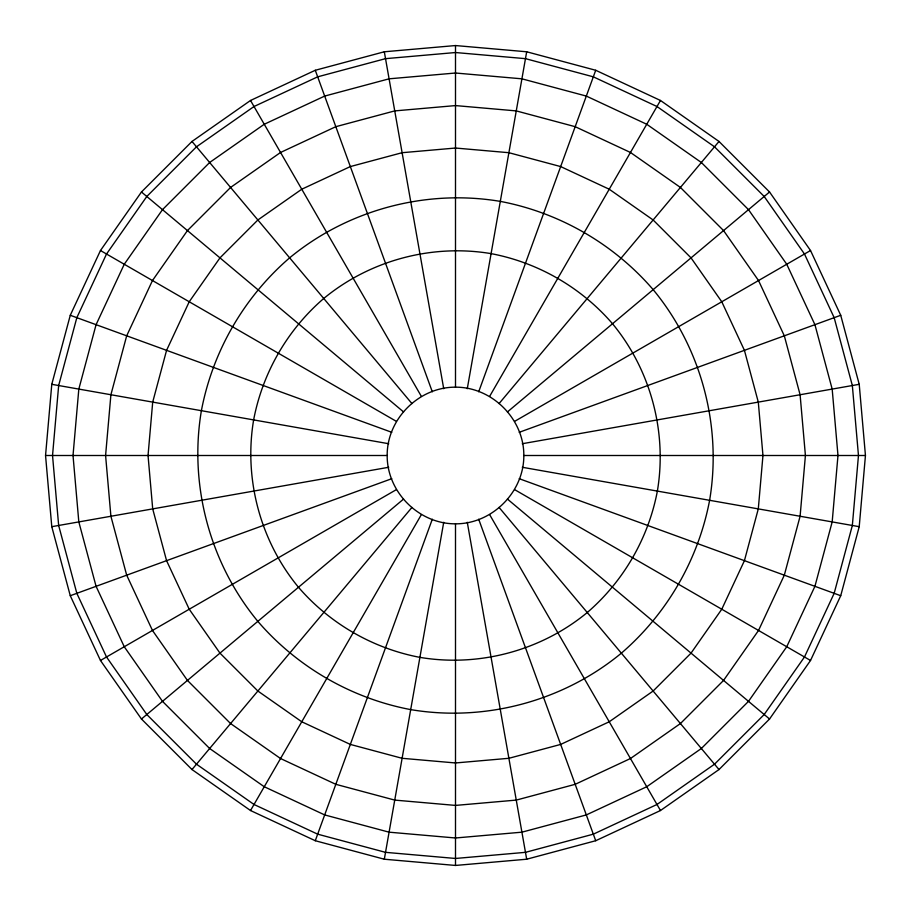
<?xml version="1.0" encoding="UTF-8"?>
<svg xmlns="http://www.w3.org/2000/svg" width="911" height="911" viewBox="0 0 911 911"><rect width="100%" height="100%" fill="white"/><g stroke="black" fill="none" stroke-linecap="round" stroke-linejoin="round"><path stroke-width="1.37" d="M45.55 455.5L51.779 384.317L70.272 315.286L100.472 250.525L141.456 191.993L191.993 141.456L250.525 100.472L315.286 70.272L384.317 51.779L455.5 45.55L526.683 51.779L595.714 70.272L660.475 100.472L719.007 141.456L769.544 191.993L810.528 250.525L840.728 315.286L859.221 384.317L865.45 455.5L859.221 526.683L840.728 595.714L810.528 660.475L769.544 719.007L719.007 769.544L660.475 810.528L595.714 840.728L526.683 859.221L455.5 865.45L384.317 859.221L315.286 840.728L250.525 810.528L191.993 769.544L141.456 719.007L100.472 660.475L70.272 595.714L51.779 526.683L45.55 455.5L387.175 455.5C386.947 492.065 418.935 524.053 455.5 523.825C492.065 524.053 524.053 492.065 523.825 455.5C524.053 418.935 492.065 386.947 455.5 387.175C418.935 386.947 386.947 418.935 387.175 455.5M384.317 859.221L443.725 522.276M467.275 388.724L526.683 51.779M315.286 840.728L432.304 519.213M478.696 391.787L595.714 70.272M250.525 810.528L421.337 514.669M489.662 396.331L660.475 100.472M191.993 769.544L411.92 507.438M499.08 403.562L719.007 141.456M141.456 719.007L403.562 499.08M507.438 411.92L769.544 191.993M100.472 660.475L396.331 489.662M514.669 421.337L810.528 250.525M70.272 595.714L391.787 478.696M519.213 432.304L840.728 315.286M51.779 526.683L388.724 467.275M522.276 443.725L859.221 384.317M523.825 455.5L865.45 455.5M51.779 384.317L388.724 443.725M522.276 467.275L859.221 526.683M70.272 315.286L391.787 432.304M519.213 478.696L840.728 595.714M100.472 250.525L396.331 421.337M514.669 489.662L810.528 660.475M141.456 191.993L403.562 411.92M507.438 499.08L769.544 719.007M191.993 141.456L411.92 403.562M499.08 507.438L719.007 769.544M250.525 100.472L421.337 396.331M489.662 514.669L660.475 810.528M315.286 70.272L432.304 391.787M478.696 519.213L595.714 840.728M384.317 51.779L443.725 388.724M467.275 522.276L526.683 859.221M455.5 45.55L455.5 387.175M455.5 523.825L455.5 865.45M58.657 385.524L52.531 455.5L58.657 525.476L76.831 593.323L106.519 656.979L146.808 714.52L196.48 764.192L254.021 804.481L317.677 834.169L385.524 852.343L455.5 858.469L525.476 852.343L593.323 834.169L656.979 804.481L714.52 764.192L764.192 714.52L804.481 656.979L834.169 593.323L852.343 525.476L858.469 455.5L852.343 385.524L834.169 317.677L804.481 254.021L764.192 196.48L714.52 146.808L656.979 106.519L593.323 76.831L525.476 58.657L455.5 52.531L385.524 58.657L317.677 76.831L254.021 106.519L196.48 146.808L146.808 196.48L106.519 254.021L76.831 317.677L58.657 385.524M78.824 389.077L73.017 455.5L78.824 521.923L96.076 586.32L124.26 646.742L162.5 701.356L209.644 748.5L264.258 786.74L324.68 814.924L389.077 832.176L455.5 837.983L521.923 832.176L586.32 814.924L646.742 786.74L701.356 748.5L748.5 701.356L786.74 646.742L814.924 586.32L832.176 521.923L837.983 455.5L832.176 389.077L814.924 324.68L786.74 264.258L748.5 209.644L701.356 162.5L646.742 124.26L586.32 96.076L521.923 78.824L455.5 73.017L389.077 78.824L324.68 96.076L264.258 124.26L209.644 162.5L162.5 209.644L124.26 264.258L96.076 324.68L78.824 389.077M110.903 394.736L105.585 455.5L110.903 516.264L126.686 575.183L152.467 630.458L187.45 680.426L230.574 723.55L280.542 758.533L335.817 784.314L394.736 800.097L455.5 805.415L516.264 800.097L575.183 784.314L630.458 758.533L680.426 723.55L723.55 680.426L758.533 630.458L784.314 575.183L800.097 516.264L805.415 455.5L800.097 394.736L784.314 335.817L758.533 280.542L723.55 230.574L680.426 187.45L630.458 152.467L575.183 126.686L516.264 110.903L455.5 105.585L394.736 110.903L335.817 126.686L280.542 152.467L230.574 187.45L187.45 230.574L152.467 280.542L126.686 335.817L110.903 394.736M152.706 402.104L148.037 455.5L152.706 508.896L166.576 560.664L189.226 609.231L219.972 653.13L257.87 691.028L301.769 721.774L350.336 744.424L402.104 758.294L455.5 762.962L508.896 758.294L560.664 744.424L609.231 721.774L653.13 691.028L691.028 653.13L721.774 609.231L744.424 560.664L758.294 508.896L762.962 455.5L758.294 402.104L744.424 350.336L721.774 301.769L691.028 257.87L653.13 219.972L609.231 189.226L560.664 166.576L508.896 152.706L455.5 148.037L402.104 152.706L350.336 166.576L301.769 189.226L257.87 219.972L219.972 257.87L189.226 301.769L166.576 350.336L152.706 402.104M201.388 410.69C188.862 485.005 209.826 563.271 257.836 621.359C297.145 667.011 351.498 698.395 410.69 709.612C485.005 722.138 563.271 701.174 621.359 653.164C667.011 613.855 698.395 559.502 709.612 500.31C722.138 425.995 701.174 347.729 653.164 289.641C613.855 243.989 559.502 212.605 500.31 201.388C425.995 188.862 347.729 209.826 289.641 257.836C243.989 297.145 212.605 351.498 201.388 410.69M253.634 419.903C243.681 478.935 260.341 541.111 298.478 587.253C329.702 623.523 372.884 648.45 419.903 657.366C478.935 667.319 541.111 650.659 587.253 612.522C623.523 581.298 648.45 538.116 657.366 491.097C667.319 432.065 650.659 369.889 612.522 323.747C581.298 287.477 538.116 262.55 491.097 253.634C432.065 243.681 369.889 260.341 323.747 298.478C287.477 329.702 262.55 372.884 253.634 419.903"/></g></svg>
